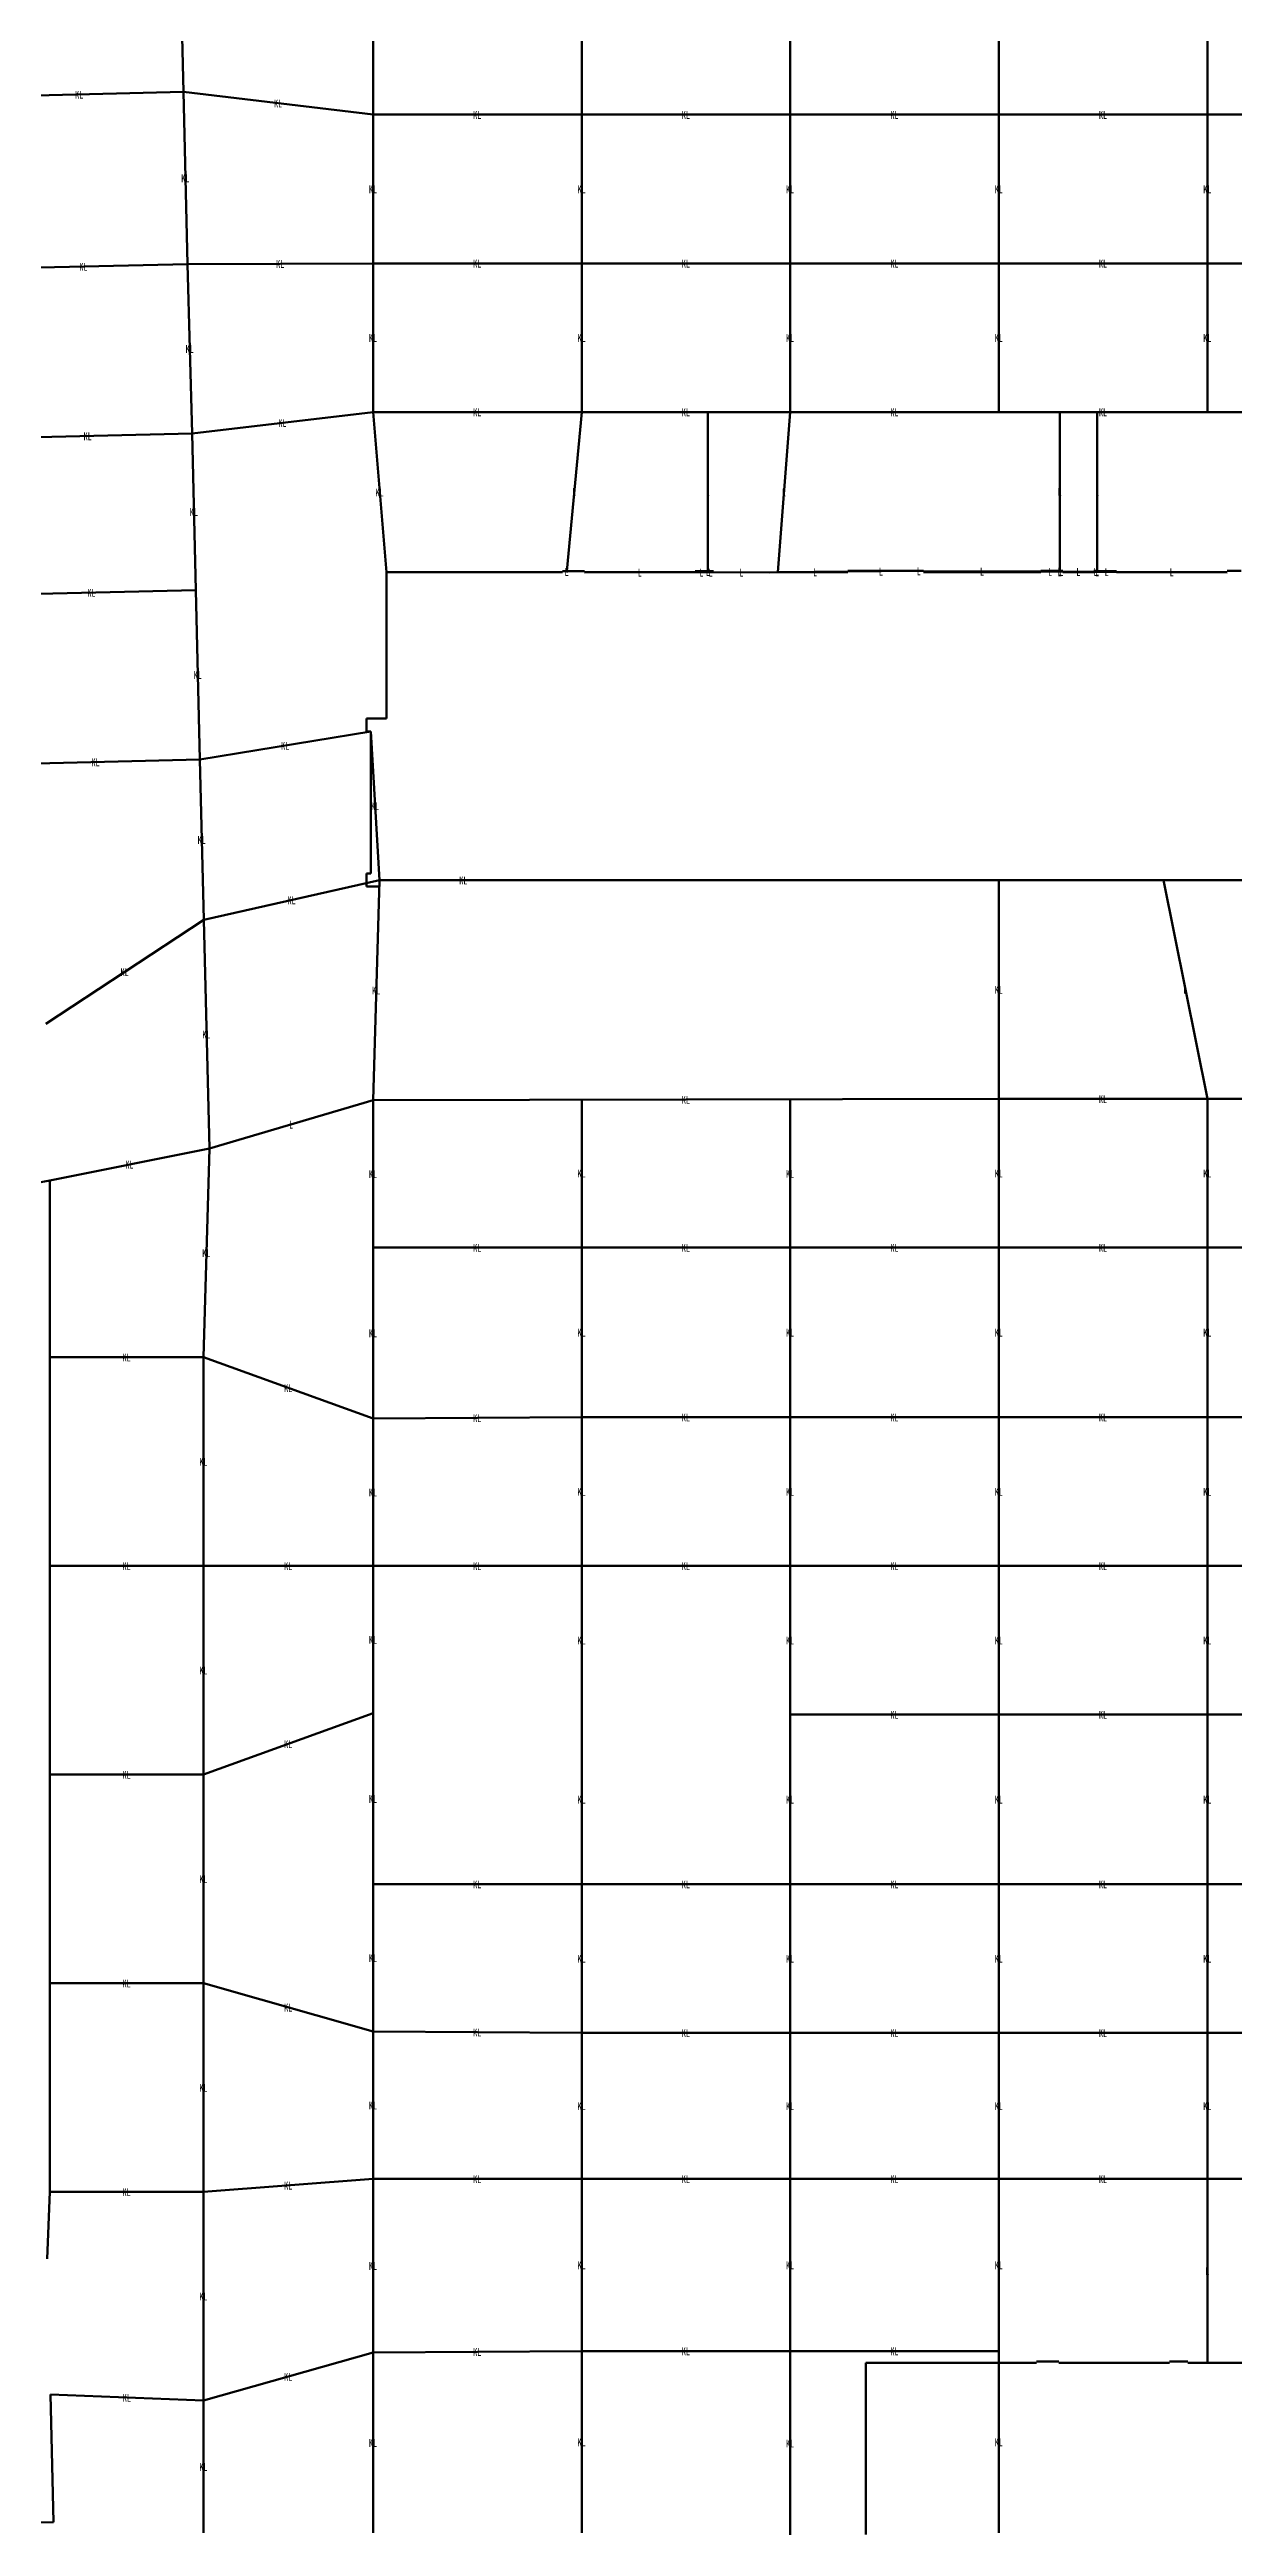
# Model space of a CAD drawing. Header units: millimetres. Extents: x -26150 to 223900, y -11592 to 220655.
# Drawn here: x 42239 to 87647, y 38836 to 133786 of the extents above; entities that cross this region are included whole.
import ezdxf

# ---------------------------------------------------------------- set-up
doc = ezdxf.new("R2010")
doc.units = ezdxf.units.MM
doc.layers.add('A-DETL-WIDE', color=214, linetype='Continuous', lineweight=70)
doc.layers.add('G-ANNO-TEXT', color=231, linetype='Continuous', lineweight=9)
doc.styles.add('仿宋', font='', dxfattribs={"width": 0.7, "height": 300})
doc.styles.get('仿宋').set_extended_font_data('FangSong')

msp = doc.modelspace()

# ---------------------------------------------------------------- linework, layer by layer
at = {"layer": 'A-DETL-WIDE', "color": 92}
for p, q in [((47200, 140161), (47374, 132163)), ((54650, 131290), (54650, 137790)), ((62650, 131290), (62650, 137790)), ((70650, 131290), (70650, 137790)), ((78650, 131290), (78650, 137790)), ((86650, 131290), (86650, 137790)), ((39395, 131967), (47374, 132163)), ((47374, 132163), (54650, 131290)), ((47374, 132163), (47535, 125565)), ((54650, 131290), (62650, 131290)), ((54650, 125590), (54650, 131290)), ((62650, 131290), (70650, 131290)), ((62650, 125590), (62650, 131290)), ((70650, 131290), (78650, 131290)), ((70650, 125590), (70650, 131290)), ((78650, 131290), (86650, 131290)), ((78650, 125590), (78650, 131290)), ((86650, 131290), (94650, 131290)), ((86650, 125590), (86650, 131290)), ((39553, 125372), (47535, 125565)), ((47535, 125565), (54650, 125590)), ((47535, 125565), (47708, 119067)), ((54650, 125590), (62650, 125590)), ((54650, 119890), (54650, 125590)), ((62650, 125590), (70650, 125590)), ((62650, 119890), (62650, 125590)), ((70650, 125590), (78650, 125590)), ((70650, 119890), (70650, 125590)), ((78650, 125590), (86650, 125590)), ((78650, 119890), (78650, 125590)), ((86650, 125590), (94650, 125590)), ((86650, 119890), (86650, 125590)), ((47708, 119067), (54650, 119890)), ((54650, 119890), (62650, 119890)), ((54650, 119890), (55158, 113746)), ((62075, 113796), (62650, 119890)), ((62650, 119890), (70650, 119890)), ((67488, 113796), (67488, 119890)), ((70168, 113746), (70650, 119890)), ((70650, 119890), (78650, 119890)), ((78650, 119890), (86650, 119890)), ((80986, 113797), (80986, 119890)), ((82420, 113797), (82420, 119890)), ((86650, 119890), (94650, 119890)), ((39710, 118874), (47708, 119067)), ((47708, 119067), (47852, 113068)), ((39854, 112875), (47852, 113068)), ((47852, 113068), (48009, 106570)), ((62070, 113745), (62075, 113796)), ((62755, 113745), (67007, 113746)), ((67007, 113746), (67488, 113746)), ((67488, 113746), (67488, 113796)), ((67488, 113746), (67707, 113746)), ((67707, 113746), (69855, 113745)), ((70356, 113747), (72856, 113772)), ((72856, 113772), (75407, 113797)), ((75407, 113797), (75756, 113796)), ((75756, 113796), (80256, 113776)), ((80256, 113776), (80986, 113773)), ((80985, 113745), (80986, 113773)), ((80986, 113773), (80986, 113797)), ((80986, 113773), (81106, 113773)), ((81106, 113773), (82301, 113768)), ((82301, 113768), (82420, 113767)), ((82420, 113767), (82420, 113797)), ((82420, 113767), (83156, 113764)), ((82420, 113745), (82420, 113767)), ((83156, 113764), (87405, 113745)), ((48009, 106570), (54558, 107646)), ((54558, 107646), (54900, 101946)), ((40011, 106377), (48009, 106570)), ((48009, 106570), (48155, 100422)), ((48155, 100422), (54900, 101946)), ((54650, 93510), (54900, 101946)), ((54900, 101946), (61335, 101945)), ((78650, 93560), (78650, 101947)), ((84959, 101947), (86650, 93560)), ((42100, 96440), (48155, 100422)), ((48155, 100422), (48370, 91660)), ((48370, 91660), (54650, 93510)), ((54650, 93510), (78650, 93560)), ((54650, 87860), (54650, 93510)), ((62650, 87860), (62650, 93560)), ((70650, 87860), (70650, 93543)), ((78650, 93560), (86650, 93560)), ((78650, 87860), (78650, 93560)), ((86650, 93560), (94650, 93560)), ((86650, 87860), (86650, 93560)), ((42250, 90436), (48370, 91660)), ((48150, 83660), (48370, 91660)), ((54650, 87860), (62650, 87860)), ((54650, 81310), (54650, 87860)), ((62650, 87860), (70650, 87860)), ((62650, 81360), (62650, 87860)), ((70650, 87860), (78650, 87860)), ((70650, 81360), (70650, 87860)), ((78650, 87860), (86650, 87860)), ((78650, 81360), (78650, 87860)), ((86650, 81360), (86650, 87860)), ((86650, 87860), (94650, 87860)), ((42250, 83660), (48150, 83660)), ((48150, 75660), (48150, 83660)), ((48150, 83660), (54650, 81310)), ((54650, 81310), (62650, 81360)), ((54650, 75660), (54650, 81310)), ((62650, 81360), (70650, 81360)), ((62650, 75660), (62650, 81360)), ((70650, 81360), (78650, 81360)), ((70650, 75660), (70650, 81360)), ((78650, 75660), (78650, 81360)), ((78650, 81360), (86650, 81360)), ((86650, 75660), (86650, 81360)), ((86650, 81360), (94650, 81360)), ((42250, 75660), (48150, 75660)), ((48150, 75660), (54650, 75660)), ((48150, 67660), (48150, 75660)), ((54650, 75660), (62650, 75660)), ((54650, 70010), (54650, 75660)), ((62650, 75660), (70650, 75660)), ((62650, 69960), (62650, 75660)), ((70650, 69960), (70650, 75660)), ((70650, 75660), (78650, 75660)), ((78650, 69960), (78650, 75660)), ((78650, 75660), (86650, 75660)), ((86650, 69960), (86650, 75660)), ((86650, 75660), (94650, 75660)), ((48150, 67660), (54650, 70010)), ((54650, 63460), (54650, 70010)), ((62650, 63460), (62650, 69960)), ((70650, 63460), (70650, 69960)), ((70650, 69960), (78650, 69960)), ((78650, 63460), (78650, 69960)), ((78650, 69960), (86650, 69960)), ((86650, 63460), (86650, 69960)), ((86650, 69960), (94650, 69960)), ((42250, 67660), (48150, 67660)), ((48150, 59660), (48150, 67660)), ((54650, 63460), (62650, 63460)), ((54650, 57810), (54650, 63460)), ((62650, 57760), (62650, 63460)), ((62650, 63460), (70650, 63460)), ((70650, 57760), (70650, 63460)), ((70650, 63460), (78650, 63460)), ((78650, 57760), (78650, 63460)), ((78650, 63460), (86650, 63460)), ((86650, 57760), (86650, 63460)), ((86650, 63460), (94650, 63460)), ((42250, 59660), (48150, 59660)), ((48150, 51660), (48150, 59660)), ((48150, 59660), (54650, 57810)), ((54650, 52160), (54650, 57810)), ((54650, 57810), (62650, 57760)), ((62650, 52160), (62650, 57760)), ((62650, 57760), (70650, 57760)), ((70650, 52160), (70650, 57760)), ((70650, 57760), (78650, 57760)), ((78650, 52160), (78650, 57760)), ((78650, 57760), (86650, 57760)), ((86650, 52160), (86650, 57760)), ((86650, 57760), (94650, 57760)), ((42250, 51660), (48150, 51660)), ((48150, 51660), (54650, 52160)), ((48150, 43660), (48150, 51660)), ((54650, 45510), (54650, 52160)), ((54650, 52160), (62650, 52160)), ((62650, 45560), (62650, 52160)), ((62650, 52160), (70650, 52160)), ((70650, 45560), (70650, 52160)), ((70650, 52160), (78650, 52160)), ((78650, 45560), (78650, 52160)), ((78650, 52160), (86650, 52160)), ((86650, 45108), (86650, 52160)), ((86650, 52160), (94650, 52160)), ((48150, 43660), (54650, 45510)), ((54650, 45510), (62650, 45560)), ((54650, 38590), (54650, 45510)), ((62650, 38590), (62650, 45560)), ((62650, 45560), (70650, 45560)), ((70650, 38490), (70650, 45560)), ((70650, 45560), (78650, 45560)), ((78650, 38590), (78650, 45560)), ((42272, 43896), (48150, 43660)), ((48150, 38590), (48150, 43660))]:
    msp.add_line(p, q, dxfattribs=at)
at = {"layer": 'A-DETL-WIDE'}
for p, q in [((55158, 108146), (55158, 113746)), ((55158, 113746), (61907, 113746)), ((61907, 113796), (62075, 113796)), ((62075, 113796), (62757, 113796)), ((62757, 113746), (67007, 113746)), ((67007, 113796), (67488, 113796)), ((67488, 113796), (67707, 113796)), ((67707, 113746), (69855, 113745)), ((69855, 113745), (70168, 113746)), ((70168, 113746), (70356, 113747)), ((70356, 113747), (72856, 113747)), ((72856, 113797), (75407, 113797)), ((75407, 113797), (75756, 113797)), ((75756, 113747), (80256, 113746)), ((80256, 113797), (80986, 113797)), ((80986, 113797), (81106, 113797)), ((81106, 113747), (82306, 113746)), ((82294, 113797), (82420, 113797)), ((82420, 113797), (83156, 113796)), ((83156, 113747), (87405, 113746)), ((87405, 113797), (87944, 113797)), ((54400, 107646), (54400, 108146)), ((54400, 108146), (55158, 108146)), ((54400, 107646), (54558, 107646)), ((54558, 102196), (54558, 107646)), ((54400, 101833), (54400, 102196)), ((54400, 102196), (54558, 102196)), ((54400, 101696), (54400, 101833)), ((54400, 101696), (54893, 101696)), ((54900, 101696), (54900, 101946)), ((54900, 101946), (61335, 101945)), ((61335, 101945), (78650, 101947)), ((78650, 101947), (84959, 101947)), ((84959, 101947), (94650, 101947)), ((41701, 90324), (42250, 90436)), ((42250, 83660), (42250, 90436)), ((42250, 75660), (42250, 83660)), ((42250, 67660), (42250, 75660)), ((42250, 59660), (42250, 67660)), ((42250, 51660), (42250, 59660)), ((42146, 49097), (42250, 51660)), ((73544, 45107), (78650, 45107)), ((73544, 38526), (73544, 45107)), ((78650, 45107), (80094, 45107)), ((80094, 45157), (80944, 45157)), ((80944, 45107), (85194, 45108)), ((85194, 45158), (85894, 45158)), ((85894, 45108), (86650, 45108)), ((86650, 45108), (88344, 45108)), ((42272, 43896), (42390, 38997)), ((40152, 38943), (42390, 38997))]:
    msp.add_line(p, q, dxfattribs=at)

# ---------------------------------------------------------------- texts
at = {"layer": 'G-ANNO-TEXT', "color": 7, "char_height": 300, "attachment_point": 1, "style": '仿宋'}
for s, insert, width in [('KL', (43220, 132203), 392.83), ('KL', (50848, 131865), 392.83), ('KL', (58486, 131428), 392.83), ('KL', (66486, 131428), 392.83), ('KL', (74486, 131428), 392.83), ('KL', (82485, 131428), 392.83), ('KL', (47290, 129002), 392.83), ('KL', (54486, 128578), 392.83), ('KL', (62486, 128578), 392.83), ('KL', (70486, 128578), 392.83), ('KL', (78486, 128578), 392.83), ('KL', (86486, 128578), 392.83), ('KL', (43380, 125607), 392.83), ('KL', (50928, 125716), 392.83), ('KL', (58486, 125728), 392.83), ('KL', (66486, 125728), 392.83), ('KL', (74486, 125728), 392.83), ('KL', (82485, 125728), 392.83), ('KL', (54486, 122878), 392.83), ('KL', (62486, 122878), 392.83), ('KL', (70486, 122878), 392.83), ('KL', (78486, 122878), 392.83), ('KL', (86486, 122878), 392.83), ('KL', (47457, 122454), 392.83), ('KL', (58486, 120028), 392.83), ('KL', (66486, 120028), 392.83), ('KL', (74486, 120028), 392.83), ('KL', (82485, 120028), 392.83), ('KL', (43544, 119109), 392.83), ('KL', (51014, 119617), 392.83), ('KL', (54740, 116956), 392.83), ('\\f仿宋|b0|i0|c134|p49|;\\W.7;L', (62279, 116981), 196.41), ('\\f仿宋|b0|i0|c134|p49|;\\W.7;L', (67405, 116981), 196.41), ('\\f仿宋|b0|i0|c134|p49|;\\W.7;L', (70326, 116956), 196.41), ('\\f仿宋|b0|i0|c134|p49|;\\W.7;L', (80903, 116982), 196.41), ('\\f仿宋|b0|i0|c134|p49|;\\W.7;L', (82337, 116982), 196.41), ('KL', (47616, 116206), 392.83), ('KL', (43689, 113110), 392.83), ('\\f仿宋|b0|i0|c134|p49|;\\W.7;L', (61989, 113909), 196.41), ('\\f仿宋|b0|i0|c134|p49|;\\W.7;L', (64798, 113884), 196.41), ('\\f仿宋|b0|i0|c134|p49|;\\W.7;L', (67164, 113884), 196.41), ('\\f仿宋|b0|i0|c134|p49|;\\W.7;L', (67405, 113909), 196.41), ('\\f仿宋|b0|i0|c134|p49|;\\W.7;L', (67514, 113884), 196.41), ('\\f仿宋|b0|i0|c134|p49|;\\W.7;L', (68698, 113884), 196.41), ('\\f仿宋|b0|i0|c134|p49|;\\W.7;L', (71523, 113898), 196.41), ('\\f仿宋|b0|i0|c134|p49|;\\W.7;L', (74048, 113923), 196.41), ('\\f仿宋|b0|i0|c134|p49|;\\W.7;L', (75498, 113935), 196.41), ('\\f仿宋|b0|i0|c134|p49|;\\W.7;L', (77923, 113924), 196.41), ('\\f仿宋|b0|i0|c134|p49|;\\W.7;L', (80538, 113913), 196.41), ('\\f仿宋|b0|i0|c134|p49|;\\W.7;L', (80902, 113897), 196.41), ('\\f仿宋|b0|i0|c134|p49|;\\W.7;L', (80903, 113923), 196.41), ('\\f仿宋|b0|i0|c134|p49|;\\W.7;L', (80963, 113911), 196.41), ('\\f仿宋|b0|i0|c134|p49|;\\W.7;L', (81620, 113909), 196.41), ('\\f仿宋|b0|i0|c134|p49|;\\W.7;L', (82277, 113906), 196.41), ('\\f仿宋|b0|i0|c134|p49|;\\W.7;L', (82337, 113920), 196.41), ('\\f仿宋|b0|i0|c134|p49|;\\W.7;L', (82337, 113894), 196.41), ('\\f仿宋|b0|i0|c134|p49|;\\W.7;L', (82705, 113904), 196.41), ('\\f仿宋|b0|i0|c134|p49|;\\W.7;L', (85197, 113893), 196.41), ('KL', (47766, 109957), 392.83), ('KL', (43846, 106612), 392.83), ('KL', (51119, 107246), 392.83), ('KL', (54564, 104934), 392.83), ('KL', (47918, 103634), 392.83), ('KL', (57953, 102084), 392.83), ('KL', (51363, 101322), 392.83), ('KL', (44963, 98569), 392.83), ('KL', (54610, 97866), 392.83), ('KL', (78486, 97892), 392.83), ('\\f仿宋|b0|i0|c134|p49|;\\W.7;L', (85721, 97892), 196.41), ('KL', (48098, 96179), 392.83), ('KL', (66486, 93673), 392.83), ('KL', (82485, 93698), 392.83), ('\\f仿宋|b0|i0|c134|p49|;\\W.7;L', (51427, 92723), 196.41), ('KL', (45146, 91186), 392.83), ('KL', (54486, 90823), 392.83), ('KL', (62486, 90848), 392.83), ('KL', (70486, 90840), 392.83), ('KL', (78486, 90848), 392.83), ('KL', (86486, 90848), 392.83), ('KL', (48096, 87798), 392.83), ('KL', (58486, 87998), 392.83), ('KL', (66486, 87998), 392.83), ('KL', (74486, 87998), 392.83), ('KL', (82485, 87998), 392.83), ('KL', (54486, 84723), 392.83), ('KL', (62486, 84748), 392.83), ('KL', (70486, 84748), 392.83), ('KL', (78486, 84748), 392.83), ('KL', (86486, 84748), 392.83), ('KL', (45036, 83798), 392.83), ('KL', (51236, 82623), 392.83), ('KL', (58486, 81473), 392.83), ('KL', (66486, 81498), 392.83), ('KL', (74486, 81498), 392.83), ('KL', (82485, 81498), 392.83), ('KL', (47986, 79798), 392.83), ('KL', (54486, 78623), 392.83), ('KL', (62486, 78648), 392.83), ('KL', (70486, 78648), 392.83), ('KL', (78486, 78648), 392.83), ('KL', (86486, 78648), 392.83), ('KL', (45036, 75798), 392.83), ('KL', (51236, 75798), 392.83), ('KL', (58486, 75798), 392.83), ('KL', (66486, 75798), 392.83), ('KL', (74486, 75798), 392.83), ('KL', (82485, 75798), 392.83), ('KL', (54486, 72973), 392.83), ('KL', (62486, 72948), 392.83), ('KL', (70486, 72948), 392.83), ('KL', (78486, 72948), 392.83), ('KL', (86486, 72948), 392.83), ('KL', (47986, 71798), 392.83), ('KL', (74486, 70098), 392.83), ('KL', (82485, 70098), 392.83), ('KL', (51236, 68973), 392.83), ('KL', (45036, 67798), 392.83), ('KL', (54486, 66873), 392.83), ('KL', (62486, 66848), 392.83), ('KL', (70486, 66848), 392.83), ('KL', (78486, 66848), 392.83), ('KL', (86486, 66848), 392.83), ('KL', (47986, 63798), 392.83), ('KL', (58486, 63598), 392.83), ('KL', (66486, 63598), 392.83), ('KL', (74486, 63598), 392.83), ('KL', (82485, 63598), 392.83), ('KL', (54486, 60773), 392.83), ('KL', (62486, 60748), 392.83), ('KL', (70486, 60748), 392.83), ('KL', (78486, 60748), 392.83), ('KL', (86486, 60748), 392.83), ('KL', (45036, 59798), 392.83), ('KL', (51236, 58873), 392.83), ('KL', (58486, 57923), 392.83), ('KL', (66486, 57898), 392.83), ('KL', (74486, 57898), 392.83), ('KL', (82485, 57898), 392.83), ('KL', (47986, 55798), 392.83), ('KL', (54486, 55123), 392.83), ('KL', (62486, 55098), 392.83), ('KL', (70486, 55098), 392.83), ('KL', (78486, 55098), 392.83), ('KL', (86486, 55098), 392.83), ('KL', (58486, 52298), 392.83), ('KL', (66486, 52298), 392.83), ('KL', (74486, 52298), 392.83), ('KL', (82485, 52298), 392.83), ('KL', (45036, 51798), 392.83), ('KL', (51236, 52048), 392.83), ('KL', (54486, 48973), 392.83), ('KL', (62486, 48998), 392.83), ('KL', (70486, 48998), 392.83), ('KL', (78486, 48998), 392.83), ('\\f仿宋|b0|i0|c134|p49|;\\W.7;L', (86567, 48772), 196.41), ('KL', (47986, 47798), 392.83), ('KL', (58486, 45673), 392.83), ('KL', (66486, 45698), 392.83), ('KL', (74486, 45698), 392.83), ('KL', (51236, 44723), 392.83), ('KL', (45046, 43916), 392.83), ('KL', (54486, 42188), 392.83), ('KL', (62486, 42213), 392.83), ('KL', (70486, 42163), 392.83), ('KL', (78486, 42213), 392.83), ('KL', (47986, 41263), 392.83)]:
    msp.add_mtext(s, dxfattribs=dict(at, insert=insert, width=width))

doc.saveas('drawing.dxf')
